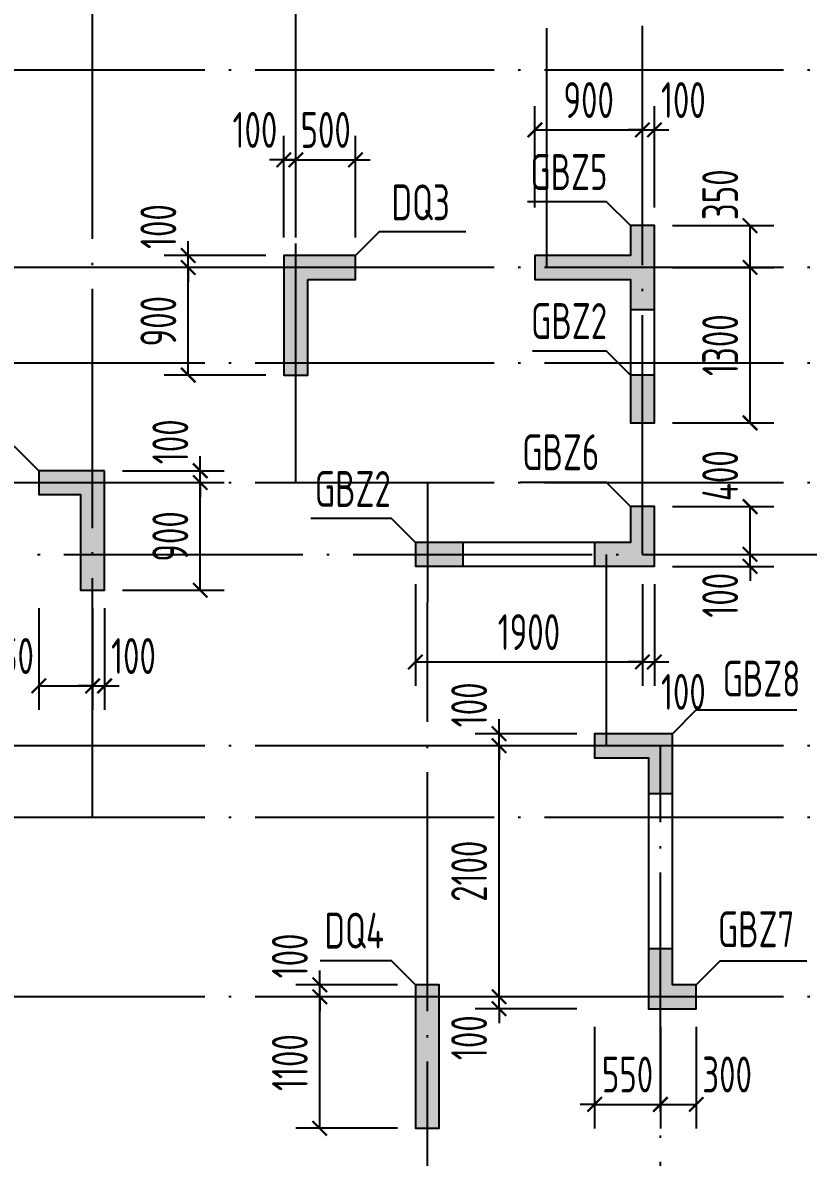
# Model space of a CAD drawing. Extents: x -812054 to 22247, y -644080 to 1003627.
# Drawn here: x -474904 to -468332, y -286603 to -277113 of the extents above; entities that cross this region are included whole.
import ezdxf
from ezdxf.enums import TextEntityAlignment as Align

# ---------------------------------------------------------------- set-up
doc = ezdxf.new("R2010")
doc.units = 0
doc.header["$LTSCALE"] = 1000
doc.linetypes.add('DOTE', pattern=[2.42, 2, -0.2, 0.02, -0.2])
doc.layers.get('0').update_dxf_attribs({"linetype": 'CONTINUOUS'})
doc.layers.get('DEFPOINTS').update_dxf_attribs({"linetype": 'CONTINUOUS'})
for name, color, linetype in [('A-DOTE', 10, 'DOTE'), ('S-Q墙实线', 6, 'CONTINUOUS'), ('S-Q墙标注', 3, 'CONTINUOUS'), ('S-X详图填充', 252, 'CONTINUOUS'), ('S-X详图实线', 4, 'CONTINUOUS'), ('S-Z柱编号', 6, 'CONTINUOUS')]:
    doc.layers.add(name, color=color, linetype=linetype)
doc.styles.add('TSSD_REIN', font='tssdeng.shx', dxfattribs={"width": 0.7, "height": 300, "bigfont": 'tssdchn.shx'})
doc.styles.add('结构文字', font='zstxt.shx', dxfattribs={"width": 0.7, "bigfont": 'zshz.shx'})
doc.dimstyles.new('STRUCK', dxfattribs={"dimtxt": 400, "dimasz": 121, "dimexe": 200, "dimexo": 150, "dimgap": 115, "dimtad": 1, "dimdec": 0, "dimdsep": 46, "dimtxsty": '结构文字', "dimblk": 'ARCHTICK', "dimcen": 400, "dimclrd": 3, "dimclre": 3, "dimclrt": 7, "dimadec": 0, "dimazin": 0, "dimtfac": 1, "dimtdec": 0, "dimtix": 1, "dimtmove": 2, "dimatfit": 3, "dimldrblk": '_DIMX', "dimfxl": 1, "dimtolj": 1, "dimtzin": 0, "dimarcsym": 0})

# ---------------------------------------------------------------- blocks, each defined once
blk = doc.blocks.new('20210726.16395156')
at = {"layer": 'A-DOTE'}
for p, q in [((11100, 10900), (11100, 18249.9)), ((12800, 13700), (12800, 18249.9)), ((14900, 15500), (14900, 18249.9)), ((15700, 13100.3), (15700, 18249.9)), ((55600, 17150), (3600, 17150)), ((55600, 15500), (3600, 15500)), ((55600, 14700), (3600, 14700)), ((55600, 13700), (3600, 13700)), ((13900.2, 13700), (13900, 3600)), ((3600, 13100.3), (55600, 13100.3)), ((15400, 11500), (15400, 13100)), ((55600, 11500), (3600, 11500)), ((15850, 3600), (15850, 11500)), ((55600, 10900), (3600, 10900)), ((55600, 9400), (3600, 9400))]:
    blk.add_line(p, q, dxfattribs=at)
blk = doc.blocks.new('_ArchTick')
at = {"color": 0, "linetype": 'ByBlock', "const_width": 0.15}
blk.add_lwpolyline([(-0.5, -0.5), (0.5, 0.5)], dxfattribs=at)
blk = doc.blocks.new('*D1675')
at = {"layer": 'DEFPOINTS', "color": 0, "transparency": 16777216}
for p in [(-472418.8, -285260.3), (-471618.8, -285260.3), (-471618.8, -286360.3)]:
    blk.add_point(p, dxfattribs=at)
at = {"layer": 'S-Q墙标注', "color": 3, "lineweight": -2, "transparency": 16777216}
for p, q in [((-471768.8, -285260.3), (-472618.8, -285260.3)), ((-472418.8, -286360.3), (-472418.8, -285260.3)), ((-471768.8, -286360.3), (-472618.8, -286360.3))]:
    blk.add_line(p, q, dxfattribs=at)
at = {"layer": 'S-Q墙标注', "color": 3, "lineweight": -2, "transparency": 16777216, "xscale": 121, "yscale": 121, "zscale": 121}
for p, rotation in [((-472418.8, -285260.3), 90), ((-472418.8, -286360.3), 270)]:
    blk.add_blockref('_ArchTick', p, dxfattribs=dict(at, rotation=rotation))
at = {"layer": 'S-Q墙标注', "color": 7, "transparency": 16777216, "insert": (-472668.8, -285810.3), "char_height": 300, "attachment_point": 5, "rotation": 90, "style": 'TSSD_REIN'}
blk.add_mtext('\\A1;1100', dxfattribs=at)
blk = doc.blocks.new('_DIMX')
blk.add_line((-150, 0), (150, 0))
at = {"const_width": 50}
blk.add_lwpolyline([(-70, -70), (70, 70)], dxfattribs=at)
blk = doc.blocks.new('*D1676')
at = {"layer": 'DEFPOINTS', "color": 0, "transparency": 16777216}
for p in [(-472418.8, -285160.3), (-471618.8, -285160.3), (-471618.8, -285260.3)]:
    blk.add_point(p, dxfattribs=at)
at = {"layer": 'S-Q墙标注', "color": 3, "lineweight": -2, "transparency": 16777216}
for p, q in [((-472418.8, -285160.3), (-472418.8, -285039.3)), ((-471768.8, -285160.3), (-472618.8, -285160.3)), ((-472418.8, -285260.3), (-472418.8, -285160.3)), ((-471768.8, -285260.3), (-472618.8, -285260.3)), ((-472418.8, -285260.3), (-472418.8, -285381.3))]:
    blk.add_line(p, q, dxfattribs=at)
at = {"layer": 'S-Q墙标注', "color": 3, "lineweight": -2, "transparency": 16777216, "xscale": 121, "yscale": 121, "zscale": 121}
for p, rotation in [((-472418.8, -285160.3), 270), ((-472418.8, -285260.3), 90)]:
    blk.add_blockref('_ArchTick', p, dxfattribs=dict(at, rotation=rotation))
at = {"layer": 'S-Q墙标注', "color": 7, "transparency": 16777216, "insert": (-472668.8, -284918.4), "char_height": 300, "attachment_point": 5, "rotation": 90, "style": 'TSSD_REIN'}
blk.add_mtext('\\A1;100', dxfattribs=at)
blk = doc.blocks.new('*D1685')
at = {"layer": 'DEFPOINTS', "color": 0, "transparency": 16777216}
for p in [(-474218.8, -280960.3), (-473418.8, -280960.3), (-474218.8, -281860.3)]:
    blk.add_point(p, dxfattribs=at)
at = {"layer": 'S-Q墙标注', "color": 3, "lineweight": -2, "transparency": 16777216}
for p, q in [((-474068.8, -280960.3), (-473218.8, -280960.3)), ((-473418.8, -281860.3), (-473418.8, -280960.3)), ((-474068.8, -281860.3), (-473218.8, -281860.3))]:
    blk.add_line(p, q, dxfattribs=at)
at = {"layer": 'S-Q墙标注', "color": 3, "lineweight": -2, "transparency": 16777216, "xscale": 121, "yscale": 121, "zscale": 121}
for p, rotation in [((-473418.8, -280960.3), 90), ((-473418.8, -281860.3), 270)]:
    blk.add_blockref('_ArchTick', p, dxfattribs=dict(at, rotation=rotation))
at = {"layer": 'S-Q墙标注', "color": 7, "transparency": 16777216, "insert": (-473668.8, -281410.3), "char_height": 300, "attachment_point": 5, "rotation": 90, "style": 'TSSD_REIN'}
blk.add_mtext('\\A1;900', dxfattribs=at)
blk = doc.blocks.new('*D1686')
at = {"layer": 'DEFPOINTS', "color": 0, "transparency": 16777216}
for p in [(-474218.8, -280860.3), (-473418.8, -280860.3), (-474218.8, -280960.3)]:
    blk.add_point(p, dxfattribs=at)
at = {"layer": 'S-Q墙标注', "color": 3, "lineweight": -2, "transparency": 16777216}
for p, q in [((-473418.8, -280860.3), (-473418.8, -280739.3)), ((-474068.8, -280860.3), (-473218.8, -280860.3)), ((-473418.8, -280960.3), (-473418.8, -280860.3)), ((-474068.8, -280960.3), (-473218.8, -280960.3)), ((-473418.8, -280960.3), (-473418.8, -281081.3))]:
    blk.add_line(p, q, dxfattribs=at)
at = {"layer": 'S-Q墙标注', "color": 3, "lineweight": -2, "transparency": 16777216, "xscale": 121, "yscale": 121, "zscale": 121}
for p, rotation in [((-473418.8, -280860.3), 270), ((-473418.8, -280960.3), 90)]:
    blk.add_blockref('_ArchTick', p, dxfattribs=dict(at, rotation=rotation))
at = {"layer": 'S-Q墙标注', "color": 7, "transparency": 16777216, "insert": (-473668.8, -280618.4), "char_height": 300, "attachment_point": 5, "rotation": 90, "style": 'TSSD_REIN'}
blk.add_mtext('\\A1;100', dxfattribs=at)
blk = doc.blocks.new('*D1687')
at = {"layer": 'DEFPOINTS', "color": 0, "transparency": 16777216}
for p in [(-474768.8, -281860.3), (-474318.9, -281860.3), (-474318.9, -282660.3)]:
    blk.add_point(p, dxfattribs=at)
at = {"layer": 'S-Q墙标注', "color": 3, "lineweight": -2, "transparency": 16777216}
for p, q in [((-474768.8, -282010.3), (-474768.8, -282860.3)), ((-474318.9, -282010.3), (-474318.9, -282860.3)), ((-474768.8, -282660.3), (-474318.9, -282660.3))]:
    blk.add_line(p, q, dxfattribs=at)
at = {"layer": 'S-Q墙标注', "color": 3, "lineweight": -2, "transparency": 16777216, "xscale": 121, "yscale": 121, "zscale": 121, "rotation": 180}
blk.add_blockref('_ArchTick', (-474768.8, -282660.3), dxfattribs=at)
at = {"layer": 'S-Q墙标注', "color": 3, "lineweight": -2, "transparency": 16777216, "xscale": 121, "yscale": 121, "zscale": 121}
blk.add_blockref('_ArchTick', (-474318.9, -282660.3), dxfattribs=at)
at = {"layer": 'S-Q墙标注', "color": 7, "transparency": 16777216, "insert": (-475026.8, -282410.3), "char_height": 300, "attachment_point": 5, "style": 'TSSD_REIN'}
blk.add_mtext('\\A1;450', dxfattribs=at)
blk = doc.blocks.new('*D1688')
at = {"layer": 'DEFPOINTS', "color": 0, "transparency": 16777216}
for p in [(-474318.9, -281860.3), (-474218.8, -281860.3), (-474218.8, -282660.3)]:
    blk.add_point(p, dxfattribs=at)
at = {"layer": 'S-Q墙标注', "color": 3, "lineweight": -2, "transparency": 16777216}
for p, q in [((-474318.9, -282010.3), (-474318.9, -282860.3)), ((-474218.8, -282010.3), (-474218.8, -282860.3)), ((-474318.9, -282660.3), (-474439.9, -282660.3)), ((-474318.9, -282660.3), (-474218.8, -282660.3)), ((-474218.8, -282660.3), (-474097.8, -282660.3))]:
    blk.add_line(p, q, dxfattribs=at)
at = {"layer": 'S-Q墙标注', "color": 3, "lineweight": -2, "transparency": 16777216, "xscale": 121, "yscale": 121, "zscale": 121}
blk.add_blockref('_ArchTick', (-474318.9, -282660.3), dxfattribs=at)
at = {"layer": 'S-Q墙标注', "color": 3, "lineweight": -2, "transparency": 16777216, "xscale": 121, "yscale": 121, "zscale": 121, "rotation": 180}
blk.add_blockref('_ArchTick', (-474218.8, -282660.3), dxfattribs=at)
at = {"layer": 'S-Q墙标注', "color": 7, "transparency": 16777216, "insert": (-473976.9, -282410.3), "char_height": 300, "attachment_point": 5, "style": 'TSSD_REIN'}
blk.add_mtext('\\A1;100', dxfattribs=at)
blk = doc.blocks.new('*D1689')
at = {"layer": 'DEFPOINTS', "color": 0, "transparency": 16777216}
for p in [(-469618.9, -281560.1), (-468818.9, -281560.1), (-469618.9, -281660.1)]:
    blk.add_point(p, dxfattribs=at)
at = {"layer": 'S-Q墙标注', "color": 3, "lineweight": -2, "transparency": 16777216}
for p, q in [((-468818.9, -281560.1), (-468818.9, -281439.1)), ((-469468.9, -281560.1), (-468618.9, -281560.1)), ((-468818.9, -281660.1), (-468818.9, -281560.1)), ((-469468.9, -281660.1), (-468618.9, -281660.1)), ((-468818.9, -281660.1), (-468818.9, -281781.1))]:
    blk.add_line(p, q, dxfattribs=at)
at = {"layer": 'S-Q墙标注', "color": 3, "lineweight": -2, "transparency": 16777216, "xscale": 121, "yscale": 121, "zscale": 121}
for p, rotation in [((-468818.9, -281560.1), 270), ((-468818.9, -281660.1), 90)]:
    blk.add_blockref('_ArchTick', p, dxfattribs=dict(at, rotation=rotation))
at = {"layer": 'S-Q墙标注', "color": 7, "transparency": 16777216, "insert": (-469068.9, -281902), "char_height": 300, "attachment_point": 5, "rotation": 90, "style": 'TSSD_REIN'}
blk.add_mtext('\\A1;100', dxfattribs=at)
blk = doc.blocks.new('*D1690')
at = {"layer": 'DEFPOINTS', "color": 0, "transparency": 16777216}
for p in [(-469618.9, -281160.1), (-468818.9, -281160.1), (-469618.9, -281560.1)]:
    blk.add_point(p, dxfattribs=at)
at = {"layer": 'S-Q墙标注', "color": 3, "lineweight": -2, "transparency": 16777216}
for p, q in [((-469468.9, -281160.1), (-468618.9, -281160.1)), ((-468818.9, -281560.1), (-468818.9, -281160.1)), ((-469468.9, -281560.1), (-468618.9, -281560.1))]:
    blk.add_line(p, q, dxfattribs=at)
at = {"layer": 'S-Q墙标注', "color": 3, "lineweight": -2, "transparency": 16777216, "xscale": 121, "yscale": 121, "zscale": 121}
for p, rotation in [((-468818.9, -281160.1), 90), ((-468818.9, -281560.1), 270)]:
    blk.add_blockref('_ArchTick', p, dxfattribs=dict(at, rotation=rotation))
at = {"layer": 'S-Q墙标注', "color": 7, "transparency": 16777216, "insert": (-469068.9, -280902), "char_height": 300, "attachment_point": 5, "rotation": 90, "style": 'TSSD_REIN'}
blk.add_mtext('\\A1;400', dxfattribs=at)
blk = doc.blocks.new('*D1691')
at = {"layer": 'DEFPOINTS', "color": 0, "transparency": 16777216}
for p in [(-471618.8, -281660.1), (-469718.9, -281660.1), (-469718.9, -282460.1)]:
    blk.add_point(p, dxfattribs=at)
at = {"layer": 'S-Q墙标注', "color": 3, "lineweight": -2, "transparency": 16777216}
for p, q in [((-471618.8, -281810.1), (-471618.8, -282660.1)), ((-469718.9, -281810.1), (-469718.9, -282660.1)), ((-471618.8, -282460.1), (-469718.9, -282460.1))]:
    blk.add_line(p, q, dxfattribs=at)
at = {"layer": 'S-Q墙标注', "color": 3, "lineweight": -2, "transparency": 16777216, "xscale": 121, "yscale": 121, "zscale": 121, "rotation": 180}
blk.add_blockref('_ArchTick', (-471618.8, -282460.1), dxfattribs=at)
at = {"layer": 'S-Q墙标注', "color": 3, "lineweight": -2, "transparency": 16777216, "xscale": 121, "yscale": 121, "zscale": 121}
blk.add_blockref('_ArchTick', (-469718.9, -282460.1), dxfattribs=at)
at = {"layer": 'S-Q墙标注', "color": 7, "transparency": 16777216, "insert": (-470668.9, -282210.1), "char_height": 300, "attachment_point": 5, "style": 'TSSD_REIN'}
blk.add_mtext('\\A1;1900', dxfattribs=at)
blk = doc.blocks.new('*D1692')
at = {"layer": 'DEFPOINTS', "color": 0, "transparency": 16777216}
for p in [(-469718.9, -281660.1), (-469618.9, -281660.1), (-469618.9, -282460.1)]:
    blk.add_point(p, dxfattribs=at)
at = {"layer": 'S-Q墙标注', "color": 3, "lineweight": -2, "transparency": 16777216}
for p, q in [((-469718.9, -281810.1), (-469718.9, -282660.1)), ((-469618.9, -281810.1), (-469618.9, -282660.1)), ((-469718.9, -282460.1), (-469839.9, -282460.1)), ((-469718.9, -282460.1), (-469618.9, -282460.1)), ((-469618.9, -282460.1), (-469497.9, -282460.1))]:
    blk.add_line(p, q, dxfattribs=at)
at = {"layer": 'S-Q墙标注', "color": 3, "lineweight": -2, "transparency": 16777216, "xscale": 121, "yscale": 121, "zscale": 121}
blk.add_blockref('_ArchTick', (-469718.9, -282460.1), dxfattribs=at)
at = {"layer": 'S-Q墙标注', "color": 3, "lineweight": -2, "transparency": 16777216, "xscale": 121, "yscale": 121, "zscale": 121, "rotation": 180}
blk.add_blockref('_ArchTick', (-469618.9, -282460.1), dxfattribs=at)
at = {"layer": 'S-Q墙标注', "color": 7, "transparency": 16777216, "insert": (-469376.9, -282710.1), "char_height": 300, "attachment_point": 5, "style": 'TSSD_REIN'}
blk.add_mtext('\\A1;100', dxfattribs=at)
blk = doc.blocks.new('*D1693')
at = {"layer": 'DEFPOINTS', "color": 0, "transparency": 16777216}
for p in [(-473518.9, -279160.3), (-472718.9, -279160.3), (-472718.9, -280060.3)]:
    blk.add_point(p, dxfattribs=at)
at = {"layer": 'S-Q墙标注', "color": 3, "lineweight": -2, "transparency": 16777216}
for p, q in [((-472868.9, -279160.3), (-473718.9, -279160.3)), ((-473518.9, -280060.3), (-473518.9, -279160.3)), ((-472868.9, -280060.3), (-473718.9, -280060.3))]:
    blk.add_line(p, q, dxfattribs=at)
at = {"layer": 'S-Q墙标注', "color": 3, "lineweight": -2, "transparency": 16777216, "xscale": 121, "yscale": 121, "zscale": 121}
for p, rotation in [((-473518.9, -279160.3), 90), ((-473518.9, -280060.3), 270)]:
    blk.add_blockref('_ArchTick', p, dxfattribs=dict(at, rotation=rotation))
at = {"layer": 'S-Q墙标注', "color": 7, "transparency": 16777216, "insert": (-473768.9, -279610.3), "char_height": 300, "attachment_point": 5, "rotation": 90, "style": 'TSSD_REIN'}
blk.add_mtext('\\A1;900', dxfattribs=at)
blk = doc.blocks.new('*D1694')
at = {"layer": 'DEFPOINTS', "color": 0, "transparency": 16777216}
for p in [(-473518.9, -279060.3), (-472718.9, -279060.3), (-472718.9, -279160.3)]:
    blk.add_point(p, dxfattribs=at)
at = {"layer": 'S-Q墙标注', "color": 3, "lineweight": -2, "transparency": 16777216}
for p, q in [((-473518.9, -279060.3), (-473518.9, -278939.3)), ((-472868.9, -279060.3), (-473718.9, -279060.3)), ((-473518.9, -279160.3), (-473518.9, -279060.3)), ((-472868.9, -279160.3), (-473718.9, -279160.3)), ((-473518.9, -279160.3), (-473518.9, -279281.3))]:
    blk.add_line(p, q, dxfattribs=at)
at = {"layer": 'S-Q墙标注', "color": 3, "lineweight": -2, "transparency": 16777216, "xscale": 121, "yscale": 121, "zscale": 121}
for p, rotation in [((-473518.9, -279060.3), 270), ((-473518.9, -279160.3), 90)]:
    blk.add_blockref('_ArchTick', p, dxfattribs=dict(at, rotation=rotation))
at = {"layer": 'S-Q墙标注', "color": 7, "transparency": 16777216, "insert": (-473768.9, -278818.4), "char_height": 300, "attachment_point": 5, "rotation": 90, "style": 'TSSD_REIN'}
blk.add_mtext('\\A1;100', dxfattribs=at)
blk = doc.blocks.new('*D1695')
at = {"layer": 'DEFPOINTS', "color": 0, "transparency": 16777216}
for p in [(-472618.9, -278260.3), (-472718.9, -279060.3), (-472618.9, -279060.3)]:
    blk.add_point(p, dxfattribs=at)
at = {"layer": 'S-Q墙标注', "color": 3, "lineweight": -2, "transparency": 16777216}
for p, q in [((-472718.9, -278910.3), (-472718.9, -278060.3)), ((-472618.9, -278910.3), (-472618.9, -278060.3)), ((-472718.9, -278260.3), (-472839.9, -278260.3)), ((-472718.9, -278260.3), (-472618.9, -278260.3)), ((-472618.9, -278260.3), (-472497.9, -278260.3))]:
    blk.add_line(p, q, dxfattribs=at)
at = {"layer": 'S-Q墙标注', "color": 3, "lineweight": -2, "transparency": 16777216, "xscale": 121, "yscale": 121, "zscale": 121}
blk.add_blockref('_ArchTick', (-472718.9, -278260.3), dxfattribs=at)
at = {"layer": 'S-Q墙标注', "color": 3, "lineweight": -2, "transparency": 16777216, "xscale": 121, "yscale": 121, "zscale": 121, "rotation": 180}
blk.add_blockref('_ArchTick', (-472618.9, -278260.3), dxfattribs=at)
at = {"layer": 'S-Q墙标注', "color": 7, "transparency": 16777216, "insert": (-472960.8, -278010.3), "char_height": 300, "attachment_point": 5, "style": 'TSSD_REIN'}
blk.add_mtext('\\A1;100', dxfattribs=at)
blk = doc.blocks.new('*D1696')
at = {"layer": 'DEFPOINTS', "color": 0, "transparency": 16777216}
for p in [(-472118.9, -278260.3), (-472618.9, -279060.3), (-472118.9, -279060.3)]:
    blk.add_point(p, dxfattribs=at)
at = {"layer": 'S-Q墙标注', "color": 3, "lineweight": -2, "transparency": 16777216}
for p, q in [((-472618.9, -278910.3), (-472618.9, -278060.3)), ((-472118.9, -278910.3), (-472118.9, -278060.3)), ((-472618.9, -278260.3), (-472739.9, -278260.3)), ((-472618.9, -278260.3), (-472118.9, -278260.3)), ((-472118.9, -278260.3), (-471997.9, -278260.3))]:
    blk.add_line(p, q, dxfattribs=at)
at = {"layer": 'S-Q墙标注', "color": 3, "lineweight": -2, "transparency": 16777216, "xscale": 121, "yscale": 121, "zscale": 121}
blk.add_blockref('_ArchTick', (-472618.9, -278260.3), dxfattribs=at)
at = {"layer": 'S-Q墙标注', "color": 3, "lineweight": -2, "transparency": 16777216, "xscale": 121, "yscale": 121, "zscale": 121, "rotation": 180}
blk.add_blockref('_ArchTick', (-472118.9, -278260.3), dxfattribs=at)
at = {"layer": 'S-Q墙标注', "color": 7, "transparency": 16777216, "insert": (-472368.9, -278010.3), "char_height": 300, "attachment_point": 5, "style": 'TSSD_REIN'}
blk.add_mtext('\\A1;500', dxfattribs=at)
blk = doc.blocks.new('*D1697')
at = {"layer": 'DEFPOINTS', "color": 0, "transparency": 16777216}
for p in [(-470918.9, -285260.3), (-470118.9, -285260.3), (-470118.9, -285360.3)]:
    blk.add_point(p, dxfattribs=at)
at = {"layer": 'S-Q墙标注', "color": 3, "lineweight": -2, "transparency": 16777216}
for p, q in [((-470918.9, -285260.3), (-470918.9, -285139.3)), ((-470268.9, -285260.3), (-471118.9, -285260.3)), ((-470918.9, -285360.3), (-470918.9, -285260.3)), ((-470268.9, -285360.3), (-471118.9, -285360.3)), ((-470918.9, -285360.3), (-470918.9, -285481.3))]:
    blk.add_line(p, q, dxfattribs=at)
at = {"layer": 'S-Q墙标注', "color": 3, "lineweight": -2, "transparency": 16777216, "xscale": 121, "yscale": 121, "zscale": 121}
for p, rotation in [((-470918.9, -285260.3), 270), ((-470918.9, -285360.3), 90)]:
    blk.add_blockref('_ArchTick', p, dxfattribs=dict(at, rotation=rotation))
at = {"layer": 'S-Q墙标注', "color": 7, "transparency": 16777216, "insert": (-471168.9, -285602.3), "char_height": 300, "attachment_point": 5, "rotation": 90, "style": 'TSSD_REIN'}
blk.add_mtext('\\A1;100', dxfattribs=at)
blk = doc.blocks.new('*D1698')
at = {"layer": 'DEFPOINTS', "color": 0, "transparency": 16777216}
for p in [(-470918.9, -283160.3), (-470118.9, -283160.3), (-470118.9, -285260.3)]:
    blk.add_point(p, dxfattribs=at)
at = {"layer": 'S-Q墙标注', "color": 3, "lineweight": -2, "transparency": 16777216}
for p, q in [((-470268.9, -283160.3), (-471118.9, -283160.3)), ((-470918.9, -285260.3), (-470918.9, -283160.3)), ((-470268.9, -285260.3), (-471118.9, -285260.3))]:
    blk.add_line(p, q, dxfattribs=at)
at = {"layer": 'S-Q墙标注', "color": 3, "lineweight": -2, "transparency": 16777216, "xscale": 121, "yscale": 121, "zscale": 121}
for p, rotation in [((-470918.9, -283160.3), 90), ((-470918.9, -285260.3), 270)]:
    blk.add_blockref('_ArchTick', p, dxfattribs=dict(at, rotation=rotation))
at = {"layer": 'S-Q墙标注', "color": 7, "transparency": 16777216, "insert": (-471168.9, -284210.3), "char_height": 300, "attachment_point": 5, "rotation": 90, "style": 'TSSD_REIN'}
blk.add_mtext('\\A1;2100', dxfattribs=at)
blk = doc.blocks.new('*D1699')
at = {"layer": 'DEFPOINTS', "color": 0, "transparency": 16777216}
for p in [(-470918.9, -283060.3), (-470118.9, -283060.3), (-470118.9, -283160.3)]:
    blk.add_point(p, dxfattribs=at)
at = {"layer": 'S-Q墙标注', "color": 3, "lineweight": -2, "transparency": 16777216}
for p, q in [((-470918.9, -283060.3), (-470918.9, -282939.3)), ((-470268.9, -283060.3), (-471118.9, -283060.3)), ((-470918.9, -283160.3), (-470918.9, -283060.3)), ((-470268.9, -283160.3), (-471118.9, -283160.3)), ((-470918.9, -283160.3), (-470918.9, -283281.3))]:
    blk.add_line(p, q, dxfattribs=at)
at = {"layer": 'S-Q墙标注', "color": 3, "lineweight": -2, "transparency": 16777216, "xscale": 121, "yscale": 121, "zscale": 121}
for p, rotation in [((-470918.9, -283060.3), 270), ((-470918.9, -283160.3), 90)]:
    blk.add_blockref('_ArchTick', p, dxfattribs=dict(at, rotation=rotation))
at = {"layer": 'S-Q墙标注', "color": 7, "transparency": 16777216, "insert": (-471168.9, -282818.4), "char_height": 300, "attachment_point": 5, "rotation": 90, "style": 'TSSD_REIN'}
blk.add_mtext('\\A1;100', dxfattribs=at)
blk = doc.blocks.new('*D2296')
at = {"layer": 'DEFPOINTS', "color": 0, "transparency": 16777216}
for p in [(-470118.9, -285360.2), (-469568.8, -285360.4), (-469568.8, -286160.4)]:
    blk.add_point(p, dxfattribs=at)
at = {"layer": 'S-Q墙标注', "color": 3, "lineweight": -2, "transparency": 16777216}
for p, q in [((-470118.9, -285510.2), (-470118.9, -286360.4)), ((-469568.8, -285510.4), (-469568.8, -286360.4)), ((-470118.9, -286160.4), (-470239.9, -286160.4)), ((-470118.9, -286160.4), (-469568.8, -286160.4)), ((-469568.8, -286160.4), (-469447.8, -286160.4))]:
    blk.add_line(p, q, dxfattribs=at)
at = {"layer": 'S-Q墙标注', "color": 3, "lineweight": -2, "transparency": 16777216, "xscale": 121, "yscale": 121, "zscale": 121}
blk.add_blockref('_ArchTick', (-470118.9, -286160.4), dxfattribs=at)
at = {"layer": 'S-Q墙标注', "color": 3, "lineweight": -2, "transparency": 16777216, "xscale": 121, "yscale": 121, "zscale": 121, "rotation": 180}
blk.add_blockref('_ArchTick', (-469568.8, -286160.4), dxfattribs=at)
at = {"layer": 'S-Q墙标注', "color": 7, "transparency": 16777216, "insert": (-469843.8, -285910.4), "char_height": 300, "attachment_point": 5, "style": 'TSSD_REIN'}
blk.add_mtext('\\A1;550', dxfattribs=at)
blk = doc.blocks.new('*D2297')
at = {"layer": 'DEFPOINTS', "color": 0, "transparency": 16777216}
for p in [(-469568.8, -285360.4), (-469268.8, -285360.4), (-469268.8, -286160.4)]:
    blk.add_point(p, dxfattribs=at)
at = {"layer": 'S-Q墙标注', "color": 3, "lineweight": -2, "transparency": 16777216}
for p, q in [((-469568.8, -285510.4), (-469568.8, -286360.4)), ((-469268.8, -285510.4), (-469268.8, -286360.4)), ((-469568.8, -286160.4), (-469268.8, -286160.4))]:
    blk.add_line(p, q, dxfattribs=at)
at = {"layer": 'S-Q墙标注', "color": 3, "lineweight": -2, "transparency": 16777216, "xscale": 121, "yscale": 121, "zscale": 121, "rotation": 180}
blk.add_blockref('_ArchTick', (-469568.8, -286160.4), dxfattribs=at)
at = {"layer": 'S-Q墙标注', "color": 3, "lineweight": -2, "transparency": 16777216, "xscale": 121, "yscale": 121, "zscale": 121}
blk.add_blockref('_ArchTick', (-469268.8, -286160.4), dxfattribs=at)
at = {"layer": 'S-Q墙标注', "color": 7, "transparency": 16777216, "insert": (-469010.8, -285910.4), "char_height": 300, "attachment_point": 5, "style": 'TSSD_REIN'}
blk.add_mtext('\\A1;300', dxfattribs=at)
blk = doc.blocks.new('*D2374')
at = {"layer": 'DEFPOINTS', "color": 0, "transparency": 16777216}
for p in [(-469618.9, -279160.3), (-468818.9, -279160.3), (-469618.9, -280460.3)]:
    blk.add_point(p, dxfattribs=at)
at = {"layer": 'S-Q墙标注', "color": 3, "lineweight": -2, "transparency": 16777216}
for p, q in [((-469468.9, -279160.3), (-468618.9, -279160.3)), ((-468818.9, -280460.3), (-468818.9, -279160.3)), ((-469468.9, -280460.3), (-468618.9, -280460.3))]:
    blk.add_line(p, q, dxfattribs=at)
at = {"layer": 'S-Q墙标注', "color": 3, "lineweight": -2, "transparency": 16777216, "xscale": 121, "yscale": 121, "zscale": 121}
for p, rotation in [((-468818.9, -279160.3), 90), ((-468818.9, -280460.3), 270)]:
    blk.add_blockref('_ArchTick', p, dxfattribs=dict(at, rotation=rotation))
at = {"layer": 'S-Q墙标注', "color": 7, "transparency": 16777216, "insert": (-469068.9, -279810.3), "char_height": 300, "attachment_point": 5, "rotation": 90, "style": 'TSSD_REIN'}
blk.add_mtext('\\A1;1300', dxfattribs=at)
blk = doc.blocks.new('*D2375')
at = {"layer": 'DEFPOINTS', "color": 0, "transparency": 16777216}
for p in [(-469618.9, -278810.3), (-468818.9, -278810.3), (-469618.9, -279160.3)]:
    blk.add_point(p, dxfattribs=at)
at = {"layer": 'S-Q墙标注', "color": 3, "lineweight": -2, "transparency": 16777216}
for p, q in [((-469468.9, -278810.3), (-468618.9, -278810.3)), ((-468818.9, -279160.3), (-468818.9, -278810.3)), ((-469468.9, -279160.3), (-468618.9, -279160.3))]:
    blk.add_line(p, q, dxfattribs=at)
at = {"layer": 'S-Q墙标注', "color": 3, "lineweight": -2, "transparency": 16777216, "xscale": 121, "yscale": 121, "zscale": 121}
for p, rotation in [((-468818.9, -278810.3), 90), ((-468818.9, -279160.3), 270)]:
    blk.add_blockref('_ArchTick', p, dxfattribs=dict(at, rotation=rotation))
at = {"layer": 'S-Q墙标注', "color": 7, "transparency": 16777216, "insert": (-469068.9, -278552.3), "char_height": 300, "attachment_point": 5, "rotation": 90, "style": 'TSSD_REIN'}
blk.add_mtext('\\A1;350', dxfattribs=at)
blk = doc.blocks.new('*D2376')
at = {"layer": 'DEFPOINTS', "color": 0, "transparency": 16777216}
for p in [(-469718.9, -278010.3), (-470619, -278810.3), (-469718.9, -278810.3)]:
    blk.add_point(p, dxfattribs=at)
at = {"layer": 'S-Q墙标注', "color": 3, "lineweight": -2, "transparency": 16777216}
for p, q in [((-470619, -278660.3), (-470619, -277810.3)), ((-469718.9, -278660.3), (-469718.9, -277810.3)), ((-470619, -278010.3), (-469718.9, -278010.3))]:
    blk.add_line(p, q, dxfattribs=at)
at = {"layer": 'S-Q墙标注', "color": 3, "lineweight": -2, "transparency": 16777216, "xscale": 121, "yscale": 121, "zscale": 121, "rotation": 180}
blk.add_blockref('_ArchTick', (-470619, -278010.3), dxfattribs=at)
at = {"layer": 'S-Q墙标注', "color": 3, "lineweight": -2, "transparency": 16777216, "xscale": 121, "yscale": 121, "zscale": 121}
blk.add_blockref('_ArchTick', (-469718.9, -278010.3), dxfattribs=at)
at = {"layer": 'S-Q墙标注', "color": 7, "transparency": 16777216, "insert": (-470168.9, -277760.3), "char_height": 300, "attachment_point": 5, "style": 'TSSD_REIN'}
blk.add_mtext('\\A1;900', dxfattribs=at)
blk = doc.blocks.new('*D2377')
at = {"layer": 'DEFPOINTS', "color": 0, "transparency": 16777216}
for p in [(-469618.9, -278010.3), (-469718.9, -278810.3), (-469618.9, -278810.3)]:
    blk.add_point(p, dxfattribs=at)
at = {"layer": 'S-Q墙标注', "color": 3, "lineweight": -2, "transparency": 16777216}
for p, q in [((-469718.9, -278660.3), (-469718.9, -277810.3)), ((-469618.9, -278660.3), (-469618.9, -277810.3)), ((-469718.9, -278010.3), (-469839.9, -278010.3)), ((-469718.9, -278010.3), (-469618.9, -278010.3)), ((-469618.9, -278010.3), (-469497.9, -278010.3))]:
    blk.add_line(p, q, dxfattribs=at)
at = {"layer": 'S-Q墙标注', "color": 3, "lineweight": -2, "transparency": 16777216, "xscale": 121, "yscale": 121, "zscale": 121}
blk.add_blockref('_ArchTick', (-469718.9, -278010.3), dxfattribs=at)
at = {"layer": 'S-Q墙标注', "color": 3, "lineweight": -2, "transparency": 16777216, "xscale": 121, "yscale": 121, "zscale": 121, "rotation": 180}
blk.add_blockref('_ArchTick', (-469618.9, -278010.3), dxfattribs=at)
at = {"layer": 'S-Q墙标注', "color": 7, "transparency": 16777216, "insert": (-469376.9, -277760.3), "char_height": 300, "attachment_point": 5, "style": 'TSSD_REIN'}
blk.add_mtext('\\A1;100', dxfattribs=at)

msp = doc.modelspace()

# ---------------------------------------------------------------- hatches: boundary and pattern name
at = {"layer": 'S-X详图填充'}
h = msp.add_hatch(color=256, dxfattribs=at)
h.dxf.hatch_style = 1
h.paths.add_polyline_path([(-469818.85, -279510.79), (-469618.85, -279510.79), (-469618.85, -278810.33), (-469818.85, -278810.33), (-469818.85, -279060.33), (-470618.98, -279060.33), (-470618.98, -279260.33), (-469818.85, -279260.33)])
h = msp.add_hatch(color=256, dxfattribs=at)
h.dxf.hatch_style = 1
h.paths.add_polyline_path([(-472518.85, -279260.33), (-472118.94, -279260.33), (-472118.94, -279060.33), (-472718.85, -279060.33), (-472718.85, -280060.33), (-472518.85, -280060.33)])
h = msp.add_hatch(color=256, dxfattribs=at)
h.dxf.hatch_style = 1
h.paths.add_polyline_path([(-469618.85, -280060.33), (-469818.85, -280060.33), (-469818.85, -280460.33), (-469618.85, -280460.33)])
h = msp.add_hatch(color=256, dxfattribs=at)
h.dxf.hatch_style = 1
h.paths.add_polyline_path([(-474218.84, -280860.33), (-474768.76, -280860.33), (-474768.76, -281060.33), (-474418.84, -281060.33), (-474418.84, -281860.33), (-474218.84, -281860.33)])
h = msp.add_hatch(color=256, dxfattribs=at)
h.dxf.hatch_style = 1
h.paths.add_polyline_path([(-470118.85, -281460.06), (-470118.85, -281660.06), (-469618.85, -281660.06), (-469618.85, -281160.06), (-469818.85, -281160.06), (-469818.85, -281460.06)])
h = msp.add_hatch(color=256, dxfattribs=at)
h.dxf.hatch_style = 1
h.paths.add_polyline_path([(-471218.85, -281660.06), (-471218.85, -281460.06), (-471618.85, -281460.06), (-471618.85, -281660.06)])
h = msp.add_hatch(color=256, dxfattribs=at)
h.dxf.hatch_style = 1
h.paths.add_polyline_path([(-469668.85, -283560.33), (-469468.85, -283560.33), (-469468.85, -283060.33), (-470118.92, -283060.33), (-470118.92, -283260.33), (-469668.85, -283260.33)])
h = msp.add_hatch(color=256, dxfattribs=at)
h.dxf.hatch_style = 1
h.paths.add_polyline_path([(-469468.85, -284860.33), (-469668.85, -284860.33), (-469668.85, -285360.33), (-469268.85, -285360.33), (-469268.85, -285160.33), (-469468.85, -285160.33)])
h = msp.add_hatch(color=256, dxfattribs=at)
h.dxf.hatch_style = 1
h.paths.add_polyline_path([(-471618.84, -286360.33), (-471418.84, -286360.33), (-471418.84, -285160.33), (-471618.84, -285160.33)])

# ---------------------------------------------------------------- linework, layer by layer
at = {"layer": 'S-Q墙实线'}
msp.add_lwpolyline([(-469618.85, -279160.33), (-469618.85, -278810.33), (-469818.85, -278810.33), (-469818.85, -279060.33), (-470618.98, -279060.33), (-470618.98, -279260.33), (-469818.85, -279260.33), (-469818.85, -280460.33), (-469618.85, -280460.33), (-469618.85, -279160.33)], dxfattribs=at)
for points in [[(-472518.85, -279260.33), (-472118.94, -279260.33), (-472118.94, -279060.33), (-472718.85, -279060.33), (-472718.85, -280060.33), (-472518.85, -280060.33)], [(-474218.84, -280860.33), (-474768.76, -280860.33), (-474768.76, -281060.33), (-474418.84, -281060.33), (-474418.84, -281860.33), (-474218.84, -281860.33)], [(-471618.85, -281660.06), (-470018.92, -281660.06), (-469618.85, -281660.06), (-469618.85, -281160.06), (-469818.85, -281160.06), (-469818.85, -281460.06), (-470018.92, -281460.06), (-471618.85, -281460.06)], [(-469468.85, -285160.33), (-469468.85, -283060.33), (-470118.92, -283060.33), (-470118.92, -283260.33), (-469668.85, -283260.33), (-469668.85, -285360.33), (-469268.85, -285360.33), (-469268.85, -285160.33)], [(-471418.84, -286360.33), (-471418.84, -285160.33), (-471618.84, -285160.33), (-471618.84, -286360.33)]]:
    msp.add_lwpolyline(points, close=True, dxfattribs=at)
at = {"layer": 'S-X详图实线'}
for points in [[(-469818.85, -279510.79), (-469618.85, -279510.79), (-469618.85, -278810.33), (-469818.85, -278810.33), (-469818.85, -279060.33), (-470618.98, -279060.33), (-470618.98, -279260.33), (-469818.85, -279260.33), (-469818.85, -279260.33)], [(-472518.85, -279260.33), (-472118.94, -279260.33), (-472118.94, -279060.33), (-472718.85, -279060.33), (-472718.85, -280060.33), (-472518.85, -280060.33), (-472518.85, -279260.33)], [(-469618.85, -280060.33), (-469818.85, -280060.33), (-469818.85, -280460.33), (-469618.85, -280460.33), (-469618.85, -280060.33)], [(-474218.84, -280860.33), (-474768.76, -280860.33), (-474768.76, -281060.33), (-474418.84, -281060.33), (-474418.84, -281860.33), (-474218.84, -281860.33), (-474218.84, -280860.33)], [(-470118.85, -281460.06), (-470118.85, -281660.06), (-469618.85, -281660.06), (-469618.85, -281160.06), (-469818.85, -281160.06), (-469818.85, -281460.06), (-470118.85, -281460.06)], [(-471218.85, -281660.06), (-471218.85, -281460.06), (-471618.85, -281460.06), (-471618.85, -281660.06), (-471218.85, -281660.06)], [(-469668.85, -283560.33), (-469468.85, -283560.33), (-469468.85, -283060.33), (-470118.92, -283060.33), (-470118.92, -283260.33), (-469668.85, -283260.33), (-469668.85, -283560.33)], [(-469468.85, -284860.33), (-469668.85, -284860.33), (-469668.85, -285360.33), (-469268.85, -285360.33), (-469268.85, -285160.33), (-469468.85, -285160.33), (-469468.85, -284860.33)], [(-471618.84, -286360.33), (-471418.84, -286360.33), (-471418.84, -285160.33), (-471618.84, -285160.33), (-471618.84, -286360.33)]]:
    msp.add_lwpolyline(points, close=True, dxfattribs=at)
at = {"layer": 'S-Z柱编号', "color": 7}
for points in [[(-469818.85, -278810.33), (-470018.85, -278610.33), (-470680.46, -278610.33)], [(-472118.94, -279060.33), (-471918.94, -278860.33), (-471197.4, -278860.33)], [(-469818.85, -280060.33), (-470018.85, -279860.33), (-470638.94, -279860.33)], [(-474768.76, -280860.33), (-474968.76, -280660.33), (-475597.18, -280660.33)], [(-469818.85, -281160.06), (-470018.85, -280960.06), (-470743.46, -280960.06)], [(-471618.85, -281460.06), (-471818.85, -281260.06), (-472493.24, -281260.06)], [(-469468.85, -283060.33), (-469268.85, -282860.33), (-468428.85, -282860.33)], [(-471618.61, -285160.33), (-471818.61, -284960.33), (-472416.12, -284960.33)], [(-469268.85, -285160.33), (-469068.85, -284960.33), (-468344.2, -284960.33)]]:
    msp.add_lwpolyline(points, dxfattribs=at)

# ---------------------------------------------------------------- block references
at = {"layer": 'A-DOTE'}
msp.add_blockref('20210726.16395156', (-485418.85, -294660.38), dxfattribs=at)

# ---------------------------------------------------------------- texts
at = {"layer": 'S-Z柱编号', "color": 7, "style": 'TSSD_REIN', "width": 0.7}
for s, p in [('GBZ5', (-470657.19, -278602.58)), ('DQ3', (-471818.94, -278855.89)), ('GBZ2', (-470650.53, -279848.62)), ('GBZ6', (-470724.62, -280945.85)), ('GBZ2', (-472459.99, -281252.92)), ('GBZ8', (-469048.56, -282839.11)), ('DQ4', (-472379.66, -284946.63)), ('GBZ7', (-469087.96, -284935.36))]:
    msp.add_text(s, height=300, dxfattribs=at).set_placement(p, align=Align.BOTTOM_LEFT)

# ---------------------------------------------------------------- dimensions: what is measured, and where the dimension line sits
at = {"layer": 'S-Q墙标注'}
for base, p1, p2, picture, middle in [((-469718.86, -278010.33), (-470618.98, -278810.33), (-469718.86, -278810.33), '*D2376', (-470168.92, -277760.33)), ((-472118.94, -278260.33), (-472618.85, -279060.33), (-472118.94, -279060.33), '*D1696', (-472368.89, -278010.33)), ((-469718.85, -282460.06), (-471618.85, -281660.06), (-469718.85, -281660.06), '*D1691', (-470668.85, -282210.06)), ((-469568.84, -286160.36), (-470118.85, -285360.22), (-469568.84, -285360.36), '*D2296', (-469843.85, -285910.36))]:
    dim = msp.add_linear_dim(base=base, p1=p1, p2=p2, dimstyle='STRUCK', override={"dimtxt": 300, "dimgap": 100, "dimtxsty": 'TSSD_REIN'}, dxfattribs=at)
    dim.commit()
    dim.dimension.update_dxf_attribs({"geometry": picture, "text_midpoint": middle})
for base, p1, p2, picture, middle in [((-469618.85, -278010.33), (-469718.86, -278810.33), (-469618.85, -278810.33), '*D2377', (-469376.93, -277760.33)), ((-472618.85, -278260.33), (-472718.85, -279060.33), (-472618.85, -279060.33), '*D1695', (-472960.77, -278010.33)), ((-469618.85, -282460.06), (-469718.85, -281660.06), (-469618.85, -281660.06), '*D1692', (-469376.93, -282710.06)), ((-474318.85, -282660.33), (-474768.76, -281860.33), (-474318.85, -281860.33), '*D1687', (-475026.84, -282410.33)), ((-474218.84, -282660.33), (-474318.85, -281860.33), (-474218.84, -281860.33), '*D1688', (-473976.92, -282410.33)), ((-469268.84, -286160.36), (-469568.84, -285360.36), (-469268.84, -285360.36), '*D2297', (-469010.76, -285910.36))]:
    dim = msp.add_linear_dim(base=base, p1=p1, p2=p2, dimstyle='STRUCK', override={"dimtxt": 300, "dimgap": 100, "dimtxsty": 'TSSD_REIN'}, dxfattribs=at)
    dim.commit()
    dim.dimension.update_dxf_attribs({"geometry": picture, "text_midpoint": middle, "dimtype": 160})
for base, p1, p2, picture, middle in [((-468818.85, -278810.33), (-469618.85, -279160.33), (-469618.85, -278810.33), '*D2375', (-469068.85, -278552.26)), ((-473518.85, -279060.33), (-472718.85, -279160.33), (-472718.85, -279060.33), '*D1694', (-473768.85, -278818.41)), ((-473418.84, -280860.33), (-474218.84, -280960.33), (-474218.84, -280860.33), '*D1686', (-473668.84, -280618.41)), ((-468818.85, -281160.06), (-469618.85, -281560.06), (-469618.85, -281160.06), '*D1690', (-469068.85, -280901.99)), ((-468818.85, -281560.06), (-469618.85, -281660.06), (-469618.85, -281560.06), '*D1689', (-469068.85, -281901.99)), ((-470918.92, -283060.33), (-470118.92, -283160.33), (-470118.92, -283060.33), '*D1699', (-471168.92, -282818.41)), ((-472418.84, -285160.33), (-471618.84, -285260.33), (-471618.84, -285160.33), '*D1676', (-472668.84, -284918.41)), ((-470918.92, -285260.33), (-470118.92, -285360.33), (-470118.92, -285260.33), '*D1697', (-471168.92, -285602.26))]:
    dim = msp.add_linear_dim(base=base, p1=p1, p2=p2, angle=90, dimstyle='STRUCK', override={"dimtxt": 300, "dimgap": 100, "dimtxsty": 'TSSD_REIN'}, dxfattribs=at)
    dim.commit()
    dim.dimension.update_dxf_attribs({"geometry": picture, "text_midpoint": middle, "dimtype": 160})
for base, p1, p2, picture, middle in [((-473518.85, -279160.33), (-472718.85, -280060.33), (-472718.85, -279160.33), '*D1693', (-473768.85, -279610.33)), ((-468818.85, -279160.33), (-469618.85, -280460.33), (-469618.85, -279160.33), '*D2374', (-469068.85, -279810.33)), ((-473418.84, -280960.33), (-474218.84, -281860.33), (-474218.84, -280960.33), '*D1685', (-473668.84, -281410.33)), ((-470918.92, -283160.33), (-470118.92, -285260.33), (-470118.92, -283160.33), '*D1698', (-471168.92, -284210.33)), ((-472418.84, -285260.33), (-471618.84, -286360.33), (-471618.84, -285260.33), '*D1675', (-472668.84, -285810.33))]:
    dim = msp.add_linear_dim(base=base, p1=p1, p2=p2, angle=90, dimstyle='STRUCK', override={"dimtxt": 300, "dimgap": 100, "dimtxsty": 'TSSD_REIN'}, dxfattribs=at)
    dim.commit()
    dim.dimension.update_dxf_attribs({"geometry": picture, "text_midpoint": middle})

doc.saveas('drawing.dxf')
